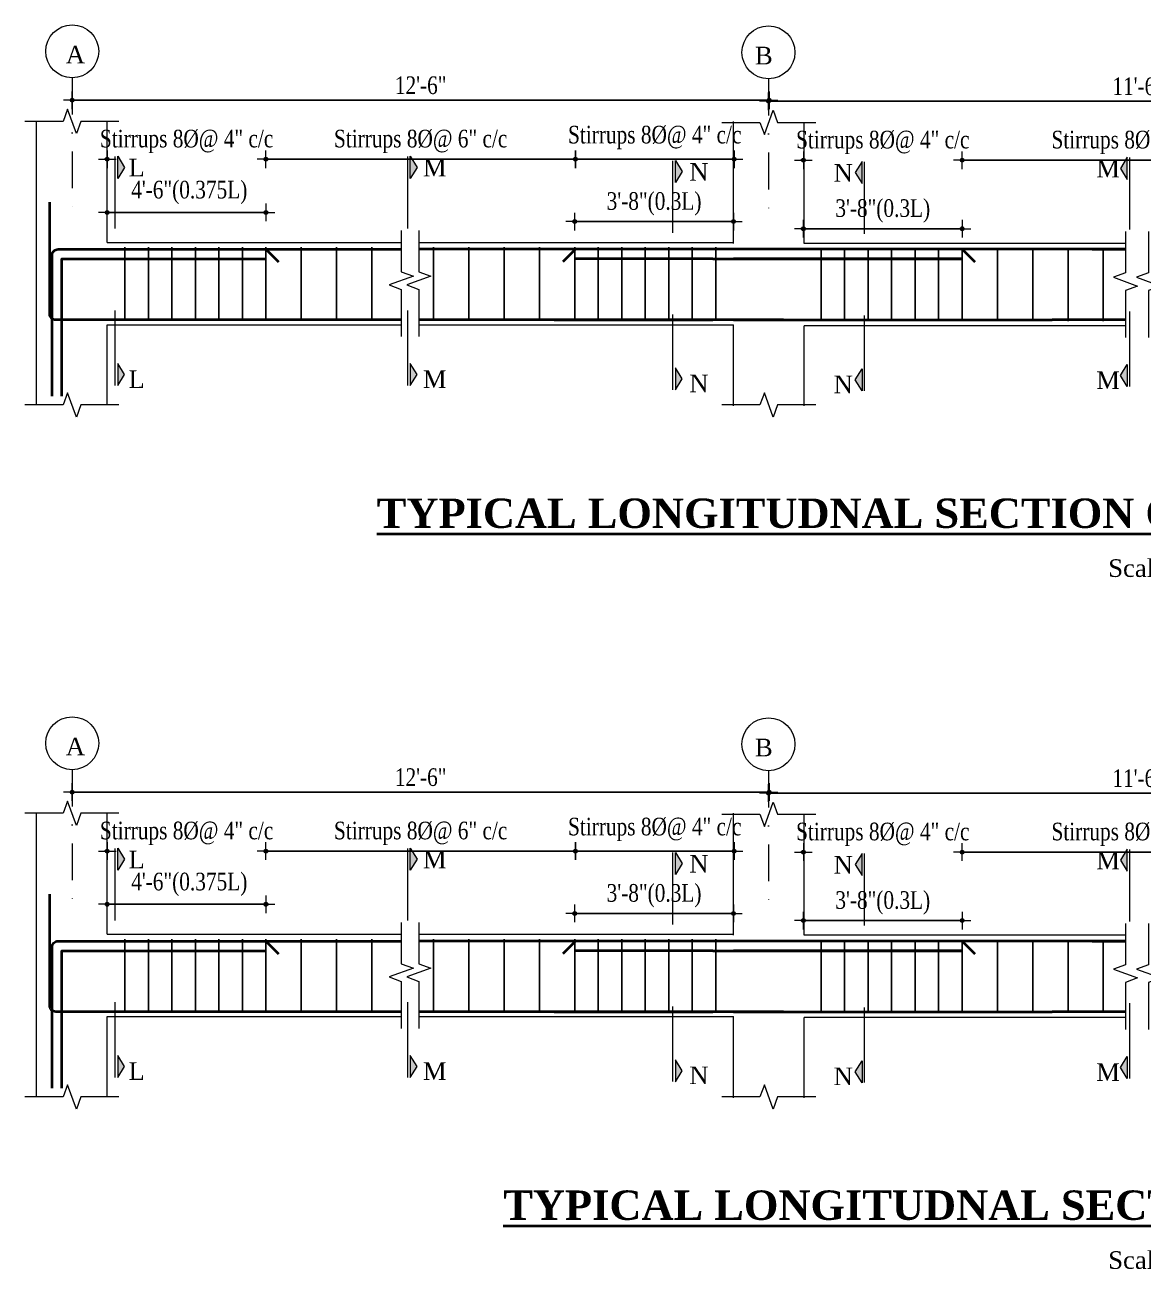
# Model space of a CAD drawing. Header units: feet. Extents: x 28652 to 66086, y -6769 to -640.
# Drawn here: x 55083.7 to 55464, y -1628.5 to -1205.3 of the extents above; entities that cross this region are included whole.
import ezdxf

# ---------------------------------------------------------------- set-up
doc = ezdxf.new("R2010")
doc.units = ezdxf.units.FT
doc.header["$LTSCALE"] = 50
doc.header["$MEASUREMENT"] = 0
doc.header["$PDMODE"] = 34
doc.linetypes.add('DASHDOTX2', pattern=[2, 1, -0.5, 0, -0.5])
for name, color, linetype, lineweight in [('DIMENSION', 142, 'Continuous', 13), ('SES-CENTRE', 8, 'DASHDOTX2', 13), ('SES-DIMENSION', 142, 'Continuous', 13), ('SES-HACTH', 8, 'Continuous', 13), ('SES-REBARS', 1, 'Continuous', 40), ('SES-SLAB OUTLINE', 4, 'Continuous', 18), ('SES-TEXT', 3, 'Continuous', 20), ('SES-TitleText', 7, 'Continuous', 40)]:
    doc.layers.add(name, color=color, linetype=linetype, lineweight=lineweight)
doc.layers.add('SES-STIRRUP', color=10, linetype='Continuous')
doc.styles.add('1.8 str', font='times.ttf', dxfattribs={"width": 0.8, "height": 6})
doc.styles.add('SES-ARAIL', font='times.ttf', dxfattribs={"height": 6})
doc.styles.add('SES-Title Text', font='times.ttf', dxfattribs={"height": 10})
doc.dimstyles.new('1.4', dxfattribs={"dimscale": 0, "dimtxt": 6, "dimasz": 0.5, "dimexe": 2, "dimexo": 9, "dimgap": 2, "dimtad": 1, "dimdec": 0, "dimlfac": 0.5, "dimzin": 3, "dimdsep": 46, "dimlunit": 4, "dimtxsty": '1.8 str', "dimblk": 'DIM', "dimcen": 3, "dimdle": 3, "dimse1": 1, "dimse2": 1, "dimclrd": 256, "dimclre": 256, "dimclrt": 7, "dimadec": 1, "dimazin": 2, "dimtfac": 1, "dimtdec": 0, "dimtix": 1, "dimtofl": 0, "dimtmove": 2, "dimatfit": 3, "dimldrblk": 'arrow', "dimfxl": 2, "dimfrac": 2, "dimtolj": 2, "dimtzin": 0, "dimarcsym": 0})

# ---------------------------------------------------------------- blocks, each defined once
blk = doc.blocks.new('DIM')
at = {"layer": 'DIMENSION'}
h = blk.add_hatch(color=256, dxfattribs=at)
h.paths.add_polyline_path([(0, 1.28), (0, 0), (1.28, 0, 0.414214)])
h.paths.add_polyline_path([(1.28, 0), (0, 0), (0, -1.28, 0.414214)])
h.paths.add_polyline_path([(0, 0), (-1.28, 0, 0.414214), (0, -1.28)])
h.paths.add_polyline_path([(0, 1.28, 0.414214), (-1.28, 0), (0, 0)])
for p, q in [((-6, 0), (6, 0)), ((0, 6), (0, -6))]:
    blk.add_line(p, q, dxfattribs=at)
blk.add_circle((0, 0), 1.28, dxfattribs=at)
blk = doc.blocks.new('*D752')
at = {"layer": 'Defpoints', "color": 0, "ltscale": 10, "transparency": 16777216}
for p in [(55336.6, -1231.22), (55336.6, -1270.51), (55588.1, -1270.51)]:
    blk.add_point(p, dxfattribs=at)
at = {"layer": 'SES-DIMENSION', "lineweight": -2, "ltscale": 10, "transparency": 16777216}
blk.add_line((55587.6, -1231.22), (55337.1, -1231.22), dxfattribs=at)
at = {"layer": 'SES-DIMENSION', "lineweight": -2, "ltscale": 10, "transparency": 16777216, "xscale": 0.5, "yscale": 0.5, "zscale": 0.5, "rotation": 180}
blk.add_blockref('DIM', (55336.6, -1231.22), dxfattribs=at)
at = {"layer": 'SES-DIMENSION', "lineweight": -2, "ltscale": 10, "transparency": 16777216, "xscale": 0.5, "yscale": 0.5, "zscale": 0.5}
blk.add_blockref('DIM', (55588.1, -1231.22), dxfattribs=at)
at = {"layer": 'SES-DIMENSION', "color": 7, "ltscale": 10, "transparency": 16777216, "insert": (55462.35, -1226.17), "char_height": 6, "attachment_point": 5, "style": '1.8 str'}
blk.add_mtext('\\A2;11\'-6"', dxfattribs=at)
blk = doc.blocks.new('arrow')
at = {"layer": 'DIMENSION'}
blk.add_lwpolyline([(1.21, 0, 0, 2.1, 0), (-2.29, 0, 0, 0, 0), (1.21, 0, 0, 0, 0)], format="xyseb", dxfattribs=at)
blk = doc.blocks.new('*D722')
at = {"layer": 'Defpoints', "color": 0, "ltscale": 10, "transparency": 16777216}
for p in [(55348.49, -1274.59), (55402.49, -1279.6), (55348.49, -1290.22)]:
    blk.add_point(p, dxfattribs=at)
at = {"layer": 'SES-DIMENSION', "lineweight": -2, "ltscale": 10, "transparency": 16777216}
blk.add_line((55401.99, -1274.59), (55348.99, -1274.59), dxfattribs=at)
at = {"layer": 'SES-DIMENSION', "lineweight": -2, "ltscale": 10, "transparency": 16777216, "xscale": 0.5, "yscale": 0.5, "zscale": 0.5, "rotation": 180}
blk.add_blockref('DIM', (55348.49, -1274.59), dxfattribs=at)
at = {"layer": 'SES-DIMENSION', "lineweight": -2, "ltscale": 10, "transparency": 16777216, "xscale": 0.5, "yscale": 0.5, "zscale": 0.5}
blk.add_blockref('DIM', (55402.49, -1274.59), dxfattribs=at)
at = {"layer": 'SES-DIMENSION', "color": 7, "ltscale": 10, "transparency": 16777216, "insert": (55375.49, -1268.56), "char_height": 6, "attachment_point": 5, "style": '1.8 str'}
blk.add_mtext('\\A2;3\'-8"(0.3L)', dxfattribs=at)
blk = doc.blocks.new('*D723')
at = {"layer": 'Defpoints', "color": 0, "ltscale": 10, "transparency": 16777216}
for p in [(55402.49, -1251.29), (55348.49, -1263.27), (55402.49, -1268.54)]:
    blk.add_point(p, dxfattribs=at)
at = {"layer": 'SES-DIMENSION', "lineweight": -2, "ltscale": 10, "transparency": 16777216}
for p, q in [((55347.99, -1251.29), (55347.49, -1251.29)), ((55402.99, -1251.29), (55403.49, -1251.29))]:
    blk.add_line(p, q, dxfattribs=at)
at = {"layer": 'SES-DIMENSION', "lineweight": -2, "ltscale": 10, "transparency": 16777216, "xscale": 0.5, "yscale": 0.5, "zscale": 0.5}
blk.add_blockref('DIM', (55348.49, -1251.29), dxfattribs=at)
at = {"layer": 'SES-DIMENSION', "lineweight": -2, "ltscale": 10, "transparency": 16777216, "xscale": 0.5, "yscale": 0.5, "zscale": 0.5, "rotation": 180}
blk.add_blockref('DIM', (55402.49, -1251.29), dxfattribs=at)
at = {"layer": 'SES-DIMENSION', "color": 7, "ltscale": 10, "transparency": 16777216, "insert": (55375.49, -1245.26), "char_height": 6, "attachment_point": 5, "style": '1.8 str'}
blk.add_mtext('\\A2;Stirrups 8%%C@ 4" c/c', dxfattribs=at)
blk = doc.blocks.new('*D724')
at = {"layer": 'Defpoints', "color": 0, "ltscale": 10, "transparency": 16777216}
for p in [(55402.49, -1251.29), (55402.49, -1254.29), (55522.21, -1266.32)]:
    blk.add_point(p, dxfattribs=at)
at = {"layer": 'SES-DIMENSION', "lineweight": -2, "ltscale": 10, "transparency": 16777216}
blk.add_line((55521.71, -1251.29), (55402.99, -1251.29), dxfattribs=at)
at = {"layer": 'SES-DIMENSION', "lineweight": -2, "ltscale": 10, "transparency": 16777216, "xscale": 0.5, "yscale": 0.5, "zscale": 0.5, "rotation": 180}
blk.add_blockref('DIM', (55402.49, -1251.29), dxfattribs=at)
at = {"layer": 'SES-DIMENSION', "lineweight": -2, "ltscale": 10, "transparency": 16777216, "xscale": 0.5, "yscale": 0.5, "zscale": 0.5}
blk.add_blockref('DIM', (55522.21, -1251.29), dxfattribs=at)
at = {"layer": 'SES-DIMENSION', "color": 7, "ltscale": 10, "transparency": 16777216, "insert": (55462.35, -1245.26), "char_height": 6, "attachment_point": 5, "style": '1.8 str'}
blk.add_mtext('\\A2;Stirrups 8%%C@ 6" c/c', dxfattribs=at)
blk = doc.blocks.new('*D707')
at = {"layer": 'Defpoints', "color": 0, "ltscale": 10, "transparency": 16777216}
for p in [(55336.82, -1230.88), (55099.82, -1266.73), (55336.82, -1266.73)]:
    blk.add_point(p, dxfattribs=at)
at = {"layer": 'SES-DIMENSION', "lineweight": -2, "ltscale": 10, "transparency": 16777216}
blk.add_line((55100.32, -1230.88), (55336.32, -1230.88), dxfattribs=at)
at = {"layer": 'SES-DIMENSION', "lineweight": -2, "ltscale": 10, "transparency": 16777216, "xscale": 0.5, "yscale": 0.5, "zscale": 0.5, "rotation": 180}
blk.add_blockref('DIM', (55099.82, -1230.88), dxfattribs=at)
at = {"layer": 'SES-DIMENSION', "lineweight": -2, "ltscale": 10, "transparency": 16777216, "xscale": 0.5, "yscale": 0.5, "zscale": 0.5}
blk.add_blockref('DIM', (55336.82, -1230.88), dxfattribs=at)
at = {"layer": 'SES-DIMENSION', "color": 7, "ltscale": 10, "transparency": 16777216, "insert": (55218.32, -1225.83), "char_height": 6, "attachment_point": 5, "style": '1.8 str'}
blk.add_mtext('\\A2;12\'-6"', dxfattribs=at)
blk = doc.blocks.new('*D708')
at = {"layer": 'Defpoints', "color": 0, "ltscale": 10, "transparency": 16777216}
for p in [(55165.71, -1269.06), (55111.71, -1289.77), (55165.71, -1292.95)]:
    blk.add_point(p, dxfattribs=at)
at = {"layer": 'SES-DIMENSION', "lineweight": -2, "ltscale": 10, "transparency": 16777216}
blk.add_line((55112.21, -1269.06), (55165.21, -1269.06), dxfattribs=at)
at = {"layer": 'SES-DIMENSION', "lineweight": -2, "ltscale": 10, "transparency": 16777216, "xscale": 0.5, "yscale": 0.5, "zscale": 0.5, "rotation": 180}
blk.add_blockref('DIM', (55111.71, -1269.06), dxfattribs=at)
at = {"layer": 'SES-DIMENSION', "lineweight": -2, "ltscale": 10, "transparency": 16777216, "xscale": 0.5, "yscale": 0.5, "zscale": 0.5}
blk.add_blockref('DIM', (55165.71, -1269.06), dxfattribs=at)
at = {"layer": 'SES-DIMENSION', "color": 7, "ltscale": 10, "transparency": 16777216, "insert": (55139.62, -1262.28), "char_height": 6, "attachment_point": 5, "style": '1.8 str'}
blk.add_mtext('\\A2;4\'-6"(0.375L)', dxfattribs=at)
blk = doc.blocks.new('*D709')
at = {"layer": 'Defpoints', "color": 0, "ltscale": 10, "transparency": 16777216}
for p in [(55165.71, -1250.95), (55111.71, -1262.93), (55165.71, -1268.19)]:
    blk.add_point(p, dxfattribs=at)
at = {"layer": 'SES-DIMENSION', "lineweight": -2, "ltscale": 10, "transparency": 16777216}
for p, q in [((55111.21, -1250.95), (55110.71, -1250.95)), ((55166.21, -1250.95), (55166.71, -1250.95))]:
    blk.add_line(p, q, dxfattribs=at)
at = {"layer": 'SES-DIMENSION', "lineweight": -2, "ltscale": 10, "transparency": 16777216, "xscale": 0.5, "yscale": 0.5, "zscale": 0.5}
blk.add_blockref('DIM', (55111.71, -1250.95), dxfattribs=at)
at = {"layer": 'SES-DIMENSION', "lineweight": -2, "ltscale": 10, "transparency": 16777216, "xscale": 0.5, "yscale": 0.5, "zscale": 0.5, "rotation": 180}
blk.add_blockref('DIM', (55165.71, -1250.95), dxfattribs=at)
at = {"layer": 'SES-DIMENSION', "color": 7, "ltscale": 10, "transparency": 16777216, "insert": (55138.71, -1244.92), "char_height": 6, "attachment_point": 5, "style": '1.8 str'}
blk.add_mtext('\\A2;Stirrups 8%%C@ 4" c/c', dxfattribs=at)
blk = doc.blocks.new('*D710')
at = {"layer": 'Defpoints', "color": 0, "ltscale": 10, "transparency": 16777216}
for p in [(55270.71, -1272.17), (55324.71, -1279.25), (55270.71, -1289.88)]:
    blk.add_point(p, dxfattribs=at)
at = {"layer": 'SES-DIMENSION', "lineweight": -2, "ltscale": 10, "transparency": 16777216}
blk.add_line((55324.21, -1272.17), (55271.21, -1272.17), dxfattribs=at)
at = {"layer": 'SES-DIMENSION', "lineweight": -2, "ltscale": 10, "transparency": 16777216, "xscale": 0.5, "yscale": 0.5, "zscale": 0.5, "rotation": 180}
blk.add_blockref('DIM', (55270.71, -1272.17), dxfattribs=at)
at = {"layer": 'SES-DIMENSION', "lineweight": -2, "ltscale": 10, "transparency": 16777216, "xscale": 0.5, "yscale": 0.5, "zscale": 0.5}
blk.add_blockref('DIM', (55324.71, -1272.17), dxfattribs=at)
at = {"layer": 'SES-DIMENSION', "color": 7, "ltscale": 10, "transparency": 16777216, "insert": (55297.71, -1266.15), "char_height": 6, "attachment_point": 5, "style": '1.8 str'}
blk.add_mtext('\\A2;3\'-8"(0.3L)', dxfattribs=at)
blk = doc.blocks.new('*D711')
at = {"layer": 'Defpoints', "color": 0, "ltscale": 10, "transparency": 16777216}
for p in [(55270.93, -1250.95), (55324.93, -1262.93), (55270.93, -1268.19)]:
    blk.add_point(p, dxfattribs=at)
at = {"layer": 'SES-DIMENSION', "lineweight": -2, "ltscale": 10, "transparency": 16777216}
blk.add_line((55324.43, -1250.95), (55271.43, -1250.95), dxfattribs=at)
at = {"layer": 'SES-DIMENSION', "lineweight": -2, "ltscale": 10, "transparency": 16777216, "xscale": 0.5, "yscale": 0.5, "zscale": 0.5, "rotation": 180}
blk.add_blockref('DIM', (55270.93, -1250.95), dxfattribs=at)
at = {"layer": 'SES-DIMENSION', "lineweight": -2, "ltscale": 10, "transparency": 16777216, "xscale": 0.5, "yscale": 0.5, "zscale": 0.5}
blk.add_blockref('DIM', (55324.93, -1250.95), dxfattribs=at)
at = {"layer": 'SES-DIMENSION', "color": 7, "ltscale": 10, "transparency": 16777216, "insert": (55297.93, -1243.57), "char_height": 6, "attachment_point": 5, "style": '1.8 str'}
blk.add_mtext('\\A2;Stirrups 8%%C@ 4" c/c', dxfattribs=at)
blk = doc.blocks.new('*D712')
at = {"layer": 'Defpoints', "color": 0, "ltscale": 10, "transparency": 16777216}
for p in [(55270.93, -1250.95), (55165.71, -1265.98), (55270.93, -1268.19)]:
    blk.add_point(p, dxfattribs=at)
at = {"layer": 'SES-DIMENSION', "lineweight": -2, "ltscale": 10, "transparency": 16777216}
blk.add_line((55166.21, -1250.95), (55270.43, -1250.95), dxfattribs=at)
at = {"layer": 'SES-DIMENSION', "lineweight": -2, "ltscale": 10, "transparency": 16777216, "xscale": 0.5, "yscale": 0.5, "zscale": 0.5, "rotation": 180}
blk.add_blockref('DIM', (55165.71, -1250.95), dxfattribs=at)
at = {"layer": 'SES-DIMENSION', "lineweight": -2, "ltscale": 10, "transparency": 16777216, "xscale": 0.5, "yscale": 0.5, "zscale": 0.5}
blk.add_blockref('DIM', (55270.93, -1250.95), dxfattribs=at)
at = {"layer": 'SES-DIMENSION', "color": 7, "ltscale": 10, "transparency": 16777216, "insert": (55218.32, -1244.92), "char_height": 6, "attachment_point": 5, "style": '1.8 str'}
blk.add_mtext('\\A2;Stirrups 8%%C@ 6" c/c', dxfattribs=at)
blk = doc.blocks.new('*D751')
at = {"layer": 'Defpoints', "color": 0, "ltscale": 10, "transparency": 16777216}
for p in [(55336.6, -1466.61), (55336.6, -1505.9), (55588.1, -1505.9)]:
    blk.add_point(p, dxfattribs=at)
at = {"layer": 'SES-DIMENSION', "lineweight": -2, "ltscale": 10, "transparency": 16777216}
blk.add_line((55587.6, -1466.61), (55337.1, -1466.61), dxfattribs=at)
at = {"layer": 'SES-DIMENSION', "lineweight": -2, "ltscale": 10, "transparency": 16777216, "xscale": 0.5, "yscale": 0.5, "zscale": 0.5, "rotation": 180}
blk.add_blockref('DIM', (55336.6, -1466.61), dxfattribs=at)
at = {"layer": 'SES-DIMENSION', "lineweight": -2, "ltscale": 10, "transparency": 16777216, "xscale": 0.5, "yscale": 0.5, "zscale": 0.5}
blk.add_blockref('DIM', (55588.1, -1466.61), dxfattribs=at)
at = {"layer": 'SES-DIMENSION', "color": 7, "ltscale": 10, "transparency": 16777216, "insert": (55462.35, -1461.56), "char_height": 6, "attachment_point": 5, "style": '1.8 str'}
blk.add_mtext('\\A2;11\'-6"', dxfattribs=at)
blk = doc.blocks.new('*D703')
at = {"layer": 'Defpoints', "color": 0, "ltscale": 10, "transparency": 16777216}
for p in [(55348.49, -1509.97), (55402.49, -1514.98), (55348.49, -1525.61)]:
    blk.add_point(p, dxfattribs=at)
at = {"layer": 'SES-DIMENSION', "lineweight": -2, "ltscale": 10, "transparency": 16777216}
blk.add_line((55401.99, -1509.97), (55348.99, -1509.97), dxfattribs=at)
at = {"layer": 'SES-DIMENSION', "lineweight": -2, "ltscale": 10, "transparency": 16777216, "xscale": 0.5, "yscale": 0.5, "zscale": 0.5, "rotation": 180}
blk.add_blockref('DIM', (55348.49, -1509.97), dxfattribs=at)
at = {"layer": 'SES-DIMENSION', "lineweight": -2, "ltscale": 10, "transparency": 16777216, "xscale": 0.5, "yscale": 0.5, "zscale": 0.5}
blk.add_blockref('DIM', (55402.49, -1509.97), dxfattribs=at)
at = {"layer": 'SES-DIMENSION', "color": 7, "ltscale": 10, "transparency": 16777216, "insert": (55375.49, -1503.95), "char_height": 6, "attachment_point": 5, "style": '1.8 str'}
blk.add_mtext('\\A2;3\'-8"(0.3L)', dxfattribs=at)
blk = doc.blocks.new('*D704')
at = {"layer": 'Defpoints', "color": 0, "ltscale": 10, "transparency": 16777216}
for p in [(55402.49, -1486.68), (55348.49, -1498.65), (55402.49, -1503.92)]:
    blk.add_point(p, dxfattribs=at)
at = {"layer": 'SES-DIMENSION', "lineweight": -2, "ltscale": 10, "transparency": 16777216}
for p, q in [((55347.99, -1486.68), (55347.49, -1486.68)), ((55402.99, -1486.68), (55403.49, -1486.68))]:
    blk.add_line(p, q, dxfattribs=at)
at = {"layer": 'SES-DIMENSION', "lineweight": -2, "ltscale": 10, "transparency": 16777216, "xscale": 0.5, "yscale": 0.5, "zscale": 0.5}
blk.add_blockref('DIM', (55348.49, -1486.68), dxfattribs=at)
at = {"layer": 'SES-DIMENSION', "lineweight": -2, "ltscale": 10, "transparency": 16777216, "xscale": 0.5, "yscale": 0.5, "zscale": 0.5, "rotation": 180}
blk.add_blockref('DIM', (55402.49, -1486.68), dxfattribs=at)
at = {"layer": 'SES-DIMENSION', "color": 7, "ltscale": 10, "transparency": 16777216, "insert": (55375.49, -1480.64), "char_height": 6, "attachment_point": 5, "style": '1.8 str'}
blk.add_mtext('\\A2;Stirrups 8%%C@ 4" c/c', dxfattribs=at)
blk = doc.blocks.new('*D705')
at = {"layer": 'Defpoints', "color": 0, "ltscale": 10, "transparency": 16777216}
for p in [(55402.49, -1486.68), (55402.49, -1489.68), (55522.21, -1501.71)]:
    blk.add_point(p, dxfattribs=at)
at = {"layer": 'SES-DIMENSION', "lineweight": -2, "ltscale": 10, "transparency": 16777216}
blk.add_line((55521.71, -1486.68), (55402.99, -1486.68), dxfattribs=at)
at = {"layer": 'SES-DIMENSION', "lineweight": -2, "ltscale": 10, "transparency": 16777216, "xscale": 0.5, "yscale": 0.5, "zscale": 0.5, "rotation": 180}
blk.add_blockref('DIM', (55402.49, -1486.68), dxfattribs=at)
at = {"layer": 'SES-DIMENSION', "lineweight": -2, "ltscale": 10, "transparency": 16777216, "xscale": 0.5, "yscale": 0.5, "zscale": 0.5}
blk.add_blockref('DIM', (55522.21, -1486.68), dxfattribs=at)
at = {"layer": 'SES-DIMENSION', "color": 7, "ltscale": 10, "transparency": 16777216, "insert": (55462.35, -1480.64), "char_height": 6, "attachment_point": 5, "style": '1.8 str'}
blk.add_mtext('\\A2;Stirrups 8%%C@ 6" c/c', dxfattribs=at)
blk = doc.blocks.new('*D726')
at = {"layer": 'Defpoints', "color": 0, "ltscale": 10, "transparency": 16777216}
for p in [(55336.82, -1466.26), (55099.82, -1502.12), (55336.82, -1502.12)]:
    blk.add_point(p, dxfattribs=at)
at = {"layer": 'SES-DIMENSION', "lineweight": -2, "ltscale": 10, "transparency": 16777216}
blk.add_line((55100.32, -1466.26), (55336.32, -1466.26), dxfattribs=at)
at = {"layer": 'SES-DIMENSION', "lineweight": -2, "ltscale": 10, "transparency": 16777216, "xscale": 0.5, "yscale": 0.5, "zscale": 0.5, "rotation": 180}
blk.add_blockref('DIM', (55099.82, -1466.26), dxfattribs=at)
at = {"layer": 'SES-DIMENSION', "lineweight": -2, "ltscale": 10, "transparency": 16777216, "xscale": 0.5, "yscale": 0.5, "zscale": 0.5}
blk.add_blockref('DIM', (55336.82, -1466.26), dxfattribs=at)
at = {"layer": 'SES-DIMENSION', "color": 7, "ltscale": 10, "transparency": 16777216, "insert": (55218.32, -1461.21), "char_height": 6, "attachment_point": 5, "style": '1.8 str'}
blk.add_mtext('\\A2;12\'-6"', dxfattribs=at)
blk = doc.blocks.new('*D727')
at = {"layer": 'Defpoints', "color": 0, "ltscale": 10, "transparency": 16777216}
for p in [(55165.71, -1504.44), (55111.71, -1525.16), (55165.71, -1528.33)]:
    blk.add_point(p, dxfattribs=at)
at = {"layer": 'SES-DIMENSION', "lineweight": -2, "ltscale": 10, "transparency": 16777216}
blk.add_line((55112.21, -1504.44), (55165.21, -1504.44), dxfattribs=at)
at = {"layer": 'SES-DIMENSION', "lineweight": -2, "ltscale": 10, "transparency": 16777216, "xscale": 0.5, "yscale": 0.5, "zscale": 0.5, "rotation": 180}
blk.add_blockref('DIM', (55111.71, -1504.44), dxfattribs=at)
at = {"layer": 'SES-DIMENSION', "lineweight": -2, "ltscale": 10, "transparency": 16777216, "xscale": 0.5, "yscale": 0.5, "zscale": 0.5}
blk.add_blockref('DIM', (55165.71, -1504.44), dxfattribs=at)
at = {"layer": 'SES-DIMENSION', "color": 7, "ltscale": 10, "transparency": 16777216, "insert": (55139.62, -1497.66), "char_height": 6, "attachment_point": 5, "style": '1.8 str'}
blk.add_mtext('\\A2;4\'-6"(0.375L)', dxfattribs=at)
blk = doc.blocks.new('*D728')
at = {"layer": 'Defpoints', "color": 0, "ltscale": 10, "transparency": 16777216}
for p in [(55165.71, -1486.33), (55111.71, -1498.31), (55165.71, -1503.58)]:
    blk.add_point(p, dxfattribs=at)
at = {"layer": 'SES-DIMENSION', "lineweight": -2, "ltscale": 10, "transparency": 16777216}
for p, q in [((55111.21, -1486.33), (55110.71, -1486.33)), ((55166.21, -1486.33), (55166.71, -1486.33))]:
    blk.add_line(p, q, dxfattribs=at)
at = {"layer": 'SES-DIMENSION', "lineweight": -2, "ltscale": 10, "transparency": 16777216, "xscale": 0.5, "yscale": 0.5, "zscale": 0.5}
blk.add_blockref('DIM', (55111.71, -1486.33), dxfattribs=at)
at = {"layer": 'SES-DIMENSION', "lineweight": -2, "ltscale": 10, "transparency": 16777216, "xscale": 0.5, "yscale": 0.5, "zscale": 0.5, "rotation": 180}
blk.add_blockref('DIM', (55165.71, -1486.33), dxfattribs=at)
at = {"layer": 'SES-DIMENSION', "color": 7, "ltscale": 10, "transparency": 16777216, "insert": (55138.71, -1480.3), "char_height": 6, "attachment_point": 5, "style": '1.8 str'}
blk.add_mtext('\\A2;Stirrups 8%%C@ 4" c/c', dxfattribs=at)
blk = doc.blocks.new('*D729')
at = {"layer": 'Defpoints', "color": 0, "ltscale": 10, "transparency": 16777216}
for p in [(55270.71, -1507.55), (55324.71, -1514.64), (55270.71, -1525.26)]:
    blk.add_point(p, dxfattribs=at)
at = {"layer": 'SES-DIMENSION', "lineweight": -2, "ltscale": 10, "transparency": 16777216}
blk.add_line((55324.21, -1507.55), (55271.21, -1507.55), dxfattribs=at)
at = {"layer": 'SES-DIMENSION', "lineweight": -2, "ltscale": 10, "transparency": 16777216, "xscale": 0.5, "yscale": 0.5, "zscale": 0.5, "rotation": 180}
blk.add_blockref('DIM', (55270.71, -1507.55), dxfattribs=at)
at = {"layer": 'SES-DIMENSION', "lineweight": -2, "ltscale": 10, "transparency": 16777216, "xscale": 0.5, "yscale": 0.5, "zscale": 0.5}
blk.add_blockref('DIM', (55324.71, -1507.55), dxfattribs=at)
at = {"layer": 'SES-DIMENSION', "color": 7, "ltscale": 10, "transparency": 16777216, "insert": (55297.71, -1501.53), "char_height": 6, "attachment_point": 5, "style": '1.8 str'}
blk.add_mtext('\\A2;3\'-8"(0.3L)', dxfattribs=at)
blk = doc.blocks.new('*D730')
at = {"layer": 'Defpoints', "color": 0, "ltscale": 10, "transparency": 16777216}
for p in [(55270.93, -1486.33), (55324.93, -1498.31), (55270.93, -1503.58)]:
    blk.add_point(p, dxfattribs=at)
at = {"layer": 'SES-DIMENSION', "lineweight": -2, "ltscale": 10, "transparency": 16777216}
blk.add_line((55324.43, -1486.33), (55271.43, -1486.33), dxfattribs=at)
at = {"layer": 'SES-DIMENSION', "lineweight": -2, "ltscale": 10, "transparency": 16777216, "xscale": 0.5, "yscale": 0.5, "zscale": 0.5, "rotation": 180}
blk.add_blockref('DIM', (55270.93, -1486.33), dxfattribs=at)
at = {"layer": 'SES-DIMENSION', "lineweight": -2, "ltscale": 10, "transparency": 16777216, "xscale": 0.5, "yscale": 0.5, "zscale": 0.5}
blk.add_blockref('DIM', (55324.93, -1486.33), dxfattribs=at)
at = {"layer": 'SES-DIMENSION', "color": 7, "ltscale": 10, "transparency": 16777216, "insert": (55297.93, -1478.96), "char_height": 6, "attachment_point": 5, "style": '1.8 str'}
blk.add_mtext('\\A2;Stirrups 8%%C@ 4" c/c', dxfattribs=at)
blk = doc.blocks.new('*D731')
at = {"layer": 'Defpoints', "color": 0, "ltscale": 10, "transparency": 16777216}
for p in [(55270.93, -1486.33), (55165.71, -1501.36), (55270.93, -1503.58)]:
    blk.add_point(p, dxfattribs=at)
at = {"layer": 'SES-DIMENSION', "lineweight": -2, "ltscale": 10, "transparency": 16777216}
blk.add_line((55166.21, -1486.33), (55270.43, -1486.33), dxfattribs=at)
at = {"layer": 'SES-DIMENSION', "lineweight": -2, "ltscale": 10, "transparency": 16777216, "xscale": 0.5, "yscale": 0.5, "zscale": 0.5, "rotation": 180}
blk.add_blockref('DIM', (55165.71, -1486.33), dxfattribs=at)
at = {"layer": 'SES-DIMENSION', "lineweight": -2, "ltscale": 10, "transparency": 16777216, "xscale": 0.5, "yscale": 0.5, "zscale": 0.5}
blk.add_blockref('DIM', (55270.93, -1486.33), dxfattribs=at)
at = {"layer": 'SES-DIMENSION', "color": 7, "ltscale": 10, "transparency": 16777216, "insert": (55218.32, -1480.3), "char_height": 6, "attachment_point": 5, "style": '1.8 str'}
blk.add_mtext('\\A2;Stirrups 8%%C@ 6" c/c', dxfattribs=at)

msp = doc.modelspace()

# ---------------------------------------------------------------- hatches: boundary and pattern name
at = {"layer": 'SES-HACTH', "ltscale": 10}
for points in [[(55115.3, -1249.97), (55115.3, -1257.48), (55117.61, -1253.73)], [(55214.77, -1249.97), (55214.77, -1257.48), (55217.08, -1253.73)], [(55304.99, -1251.42), (55304.99, -1258.92), (55307.3, -1255.17)], [(55368.43, -1251.76), (55368.43, -1259.26), (55366.12, -1255.51)], [(55458.65, -1250.32), (55458.65, -1257.82), (55456.34, -1254.07)], [(55115.3, -1327.97), (55115.3, -1320.47), (55117.61, -1324.22)], [(55214.77, -1327.97), (55214.77, -1320.47), (55217.08, -1324.22)], [(55304.99, -1329.41), (55304.99, -1321.91), (55307.3, -1325.66)], [(55368.43, -1329.76), (55368.43, -1322.25), (55366.12, -1326)], [(55458.65, -1328.31), (55458.65, -1320.81), (55456.34, -1324.56)], [(55115.3, -1485.36), (55115.3, -1492.86), (55117.61, -1489.11)], [(55214.77, -1485.36), (55214.77, -1492.86), (55217.08, -1489.11)], [(55304.99, -1486.8), (55304.99, -1494.3), (55307.3, -1490.55)], [(55368.43, -1487.15), (55368.43, -1494.65), (55366.12, -1490.9)], [(55458.65, -1485.7), (55458.65, -1493.2), (55456.34, -1489.45)], [(55115.3, -1563.35), (55115.3, -1555.85), (55117.61, -1559.6)], [(55214.77, -1563.35), (55214.77, -1555.85), (55217.08, -1559.6)], [(55304.99, -1564.8), (55304.99, -1557.29), (55307.3, -1561.04)], [(55368.43, -1565.14), (55368.43, -1557.64), (55366.12, -1561.39)], [(55458.65, -1563.7), (55458.65, -1556.19), (55456.34, -1559.94)]]:
    msp.add_hatch(color=256, dxfattribs=at).paths.add_polyline_path(points)

# ---------------------------------------------------------------- linework, layer by layer
at = {"layer": 'SES-CENTRE', "ltscale": 0.25}
for p, q in [((55099.82, -1223.26), (55099.82, -1270.17)), ((55336.6, -1223.61), (55336.6, -1270.51)), ((55099.82, -1458.65), (55099.82, -1505.55)), ((55336.6, -1458.99), (55336.6, -1505.9))]:
    msp.add_line(p, q, dxfattribs=at)
at = {"layer": 'SES-DIMENSION', "ltscale": 10}
for p, q in [((55114.45, -1274.52), (55114.45, -1250.02)), ((55213.91, -1274.52), (55213.91, -1250.02)), ((55304.13, -1275.97), (55304.13, -1251.47)), ((55369.29, -1276.31), (55369.29, -1251.81)), ((55459.51, -1274.87), (55459.51, -1250.37)), ((55114.45, -1327.92), (55114.45, -1302.38)), ((55213.91, -1327.92), (55213.91, -1302.38)), ((55459.51, -1328.26), (55459.51, -1302.72)), ((55304.13, -1329.36), (55304.13, -1303.82)), ((55369.29, -1329.71), (55369.29, -1304.16)), ((55114.45, -1509.91), (55114.45, -1485.41)), ((55213.91, -1509.91), (55213.91, -1485.41)), ((55304.13, -1511.35), (55304.13, -1486.85)), ((55369.29, -1511.69), (55369.29, -1487.2)), ((55459.51, -1510.25), (55459.51, -1485.75)), ((55114.45, -1563.3), (55114.45, -1537.76)), ((55213.91, -1563.3), (55213.91, -1537.76)), ((55304.13, -1564.75), (55304.13, -1539.2)), ((55369.29, -1565.09), (55369.29, -1539.55)), ((55459.51, -1563.65), (55459.51, -1538.1))]:
    msp.add_line(p, q, dxfattribs=at)
for points in [[(55115.3, -1257.48), (55115.3, -1249.97), (55117.61, -1253.73), (55115.3, -1257.48)], [(55214.77, -1257.48), (55214.77, -1249.97), (55217.08, -1253.73), (55214.77, -1257.48)], [(55304.99, -1258.92), (55304.99, -1251.42), (55307.3, -1255.17), (55304.99, -1258.92)], [(55368.43, -1259.26), (55368.43, -1251.76), (55366.12, -1255.51), (55368.43, -1259.26)], [(55458.65, -1257.82), (55458.65, -1250.32), (55456.34, -1254.07), (55458.65, -1257.82)], [(55115.3, -1492.86), (55115.3, -1485.36), (55117.61, -1489.11), (55115.3, -1492.86)], [(55214.77, -1492.86), (55214.77, -1485.36), (55217.08, -1489.11), (55214.77, -1492.86)], [(55304.99, -1494.3), (55304.99, -1486.8), (55307.3, -1490.55), (55304.99, -1494.3)], [(55368.43, -1494.65), (55368.43, -1487.15), (55366.12, -1490.9), (55368.43, -1494.65)], [(55458.65, -1493.2), (55458.65, -1485.7), (55456.34, -1489.45), (55458.65, -1493.2)]]:
    msp.add_lwpolyline(points, dxfattribs=at)
at = {"layer": 'SES-DIMENSION', "linetype": 'Continuous', "ltscale": 10}
for centre in [(55099.82, -1214.26), (55336.6, -1214.61), (55099.82, -1449.65), (55336.6, -1449.99)]:
    msp.add_circle(centre, 9, dxfattribs=at)
at = {"layer": 'SES-REBARS', "ltscale": 10}
for p, q in [((55341.71, -1281.6), (55217.71, -1281.6)), ((55458.05, -1281.6), (55433.07, -1281.6)), ((55317.71, -1284.89), (55402.49, -1284.89)), ((55341.71, -1305.6), (55217.71, -1305.6)), ((55458.05, -1305.6), (55433.07, -1305.6)), ((55341.71, -1516.98), (55217.71, -1516.98)), ((55458.05, -1516.98), (55433.07, -1516.98)), ((55317.71, -1520.27), (55402.49, -1520.27)), ((55341.71, -1540.98), (55217.71, -1540.98)), ((55458.05, -1540.98), (55433.07, -1540.98))]:
    msp.add_line(p, q, dxfattribs=at)
for points in [[(55111.71, -1305.6), (55094.23, -1305.6, -0.414214), (55092.21, -1303.58), (55092.21, -1265.6)], [(55092.96, -1331.6), (55092.96, -1283.61, -0.414214), (55094.98, -1281.6), (55111.71, -1281.6)], [(55111.71, -1540.98), (55094.23, -1540.98, -0.414214), (55092.21, -1538.97), (55092.21, -1500.98)], [(55092.96, -1566.98), (55092.96, -1519, -0.414214), (55094.98, -1516.98), (55111.71, -1516.98)]]:
    msp.add_lwpolyline(points, format="xyb", dxfattribs=at)
for points in [[(55111.71, -1281.6), (55165.71, -1281.6)], [(55165.71, -1281.6), (55211.71, -1281.6)], [(55165.71, -1281.6), (55169.97, -1285.86)], [(55317.71, -1281.6), (55263.71, -1281.6)], [(55270.93, -1281.6), (55266.67, -1285.86)], [(55361.07, -1281.6), (55324.71, -1281.6)], [(55433.07, -1281.6), (55361.07, -1281.6)], [(55402.49, -1281.6), (55406.75, -1285.86)], [(55446.76, -1281.6), (55458.05, -1281.6)], [(55096.25, -1331.6), (55096.25, -1284.89), (55111.71, -1284.89)], [(55111.71, -1284.89), (55165.71, -1284.89)], [(55317.71, -1284.89), (55270.71, -1284.89)], [(55402.49, -1284.89), (55324.71, -1284.89)], [(55165.71, -1305.6), (55111.71, -1305.6)], [(55211.71, -1305.6), (55165.71, -1305.6)], [(55263.71, -1305.6), (55317.71, -1305.6)], [(55324.71, -1305.6), (55361.07, -1305.6)], [(55361.07, -1305.6), (55433.07, -1305.6)], [(55458.05, -1305.6), (55446.76, -1305.6)], [(55111.71, -1516.98), (55165.71, -1516.98)], [(55165.71, -1516.98), (55211.71, -1516.98)], [(55165.71, -1516.98), (55169.97, -1521.24)], [(55317.71, -1516.98), (55263.71, -1516.98)], [(55270.93, -1516.98), (55266.67, -1521.24)], [(55361.07, -1516.98), (55324.71, -1516.98)], [(55433.07, -1516.98), (55361.07, -1516.98)], [(55402.49, -1516.98), (55406.75, -1521.24)], [(55446.76, -1516.98), (55458.05, -1516.98)], [(55096.25, -1566.98), (55096.25, -1520.27), (55111.71, -1520.27)], [(55111.71, -1520.27), (55165.71, -1520.27)], [(55317.71, -1520.27), (55270.71, -1520.27)], [(55402.49, -1520.27), (55324.71, -1520.27)], [(55165.71, -1540.98), (55111.71, -1540.98)], [(55211.71, -1540.98), (55165.71, -1540.98)], [(55263.71, -1540.98), (55317.71, -1540.98)], [(55324.71, -1540.98), (55361.07, -1540.98)], [(55361.07, -1540.98), (55433.07, -1540.98)], [(55458.05, -1540.98), (55446.76, -1540.98)]]:
    msp.add_lwpolyline(points, dxfattribs=at)
at = {"layer": 'SES-SLAB OUTLINE', "ltscale": 10}
for p, q in [((55087.71, -1334.57), (55087.71, -1238.09)), ((55111.71, -1279.25), (55111.71, -1238.09)), ((55324.71, -1279.6), (55324.71, -1238.09)), ((55348.71, -1279.6), (55348.71, -1238.43)), ((55111.71, -1279.25), (55211.71, -1279.25)), ((55217.71, -1279.25), (55324.71, -1279.25)), ((55458.05, -1279.6), (55348.71, -1279.6)), ((55111.71, -1334.57), (55111.71, -1307.25)), ((55111.71, -1307.25), (55211.71, -1307.25)), ((55217.71, -1307.25), (55324.71, -1307.25)), ((55324.71, -1334.91), (55324.71, -1307.25)), ((55348.71, -1334.91), (55348.71, -1307.6)), ((55458.05, -1307.6), (55348.71, -1307.6)), ((55087.71, -1569.95), (55087.71, -1473.47)), ((55111.71, -1514.64), (55111.71, -1473.47)), ((55324.71, -1514.98), (55324.71, -1473.47)), ((55348.71, -1514.98), (55348.71, -1473.82)), ((55111.71, -1514.64), (55211.71, -1514.64)), ((55217.71, -1514.64), (55324.71, -1514.64)), ((55458.05, -1514.98), (55348.71, -1514.98)), ((55111.71, -1569.95), (55111.71, -1542.64)), ((55111.71, -1542.64), (55211.71, -1542.64)), ((55217.71, -1542.64), (55324.71, -1542.64)), ((55324.71, -1570.29), (55324.71, -1542.64)), ((55348.71, -1570.29), (55348.71, -1542.98)), ((55458.05, -1542.98), (55348.71, -1542.98))]:
    msp.add_line(p, q, dxfattribs=at)
for points in [[(55115.71, -1238.09), (55102.71, -1238.09), (55101.21, -1242.21), (55098.21, -1233.97), (55096.71, -1238.09), (55083.71, -1238.09)], [(55320.71, -1238.43), (55333.71, -1238.43), (55335.21, -1242.55), (55338.21, -1234.31), (55339.71, -1238.43), (55352.71, -1238.43)], [(55211.71, -1275.25), (55211.71, -1289.25), (55215.83, -1290.75), (55207.59, -1293.75), (55211.71, -1295.25), (55211.71, -1311.25)], [(55217.71, -1275.25), (55217.71, -1289.25), (55221.83, -1290.75), (55213.59, -1293.75), (55217.71, -1295.25), (55217.71, -1311.25)], [(55458.05, -1275.6), (55458.05, -1289.6), (55453.93, -1291.1), (55462.17, -1294.1), (55458.05, -1295.6), (55458.05, -1311.6)], [(55465.9, -1275.6), (55465.9, -1289.6), (55461.78, -1291.1), (55470.02, -1294.1), (55465.9, -1295.6), (55465.9, -1311.6)], [(55115.71, -1334.57), (55102.71, -1334.57), (55101.21, -1338.69), (55098.21, -1330.45), (55096.71, -1334.57), (55083.71, -1334.57)], [(55352.71, -1334.57), (55339.71, -1334.57), (55338.21, -1338.69), (55335.21, -1330.45), (55333.71, -1334.57), (55320.71, -1334.57)], [(55115.71, -1473.47), (55102.71, -1473.47), (55101.21, -1477.59), (55098.21, -1469.35), (55096.71, -1473.47), (55083.71, -1473.47)], [(55320.71, -1473.82), (55333.71, -1473.82), (55335.21, -1477.94), (55338.21, -1469.7), (55339.71, -1473.82), (55352.71, -1473.82)], [(55211.71, -1510.64), (55211.71, -1524.64), (55215.83, -1526.14), (55207.59, -1529.14), (55211.71, -1530.64), (55211.71, -1546.64)], [(55217.71, -1510.64), (55217.71, -1524.64), (55221.83, -1526.14), (55213.59, -1529.14), (55217.71, -1530.64), (55217.71, -1546.64)], [(55458.05, -1510.98), (55458.05, -1524.98), (55453.93, -1526.48), (55462.17, -1529.48), (55458.05, -1530.98), (55458.05, -1546.98)], [(55465.9, -1510.98), (55465.9, -1524.98), (55461.78, -1526.48), (55470.02, -1529.48), (55465.9, -1530.98), (55465.9, -1546.98)], [(55115.71, -1569.95), (55102.71, -1569.95), (55101.21, -1574.07), (55098.21, -1565.83), (55096.71, -1569.95), (55083.71, -1569.95)], [(55352.71, -1569.95), (55339.71, -1569.95), (55338.21, -1574.07), (55335.21, -1565.83), (55333.71, -1569.95), (55320.71, -1569.95)]]:
    msp.add_lwpolyline(points, dxfattribs=at)
at = {"layer": 'SES-STIRRUP'}
for p, q in [((55117.71, -1280.85), (55117.71, -1305.65)), ((55125.71, -1280.85), (55125.71, -1305.65)), ((55133.71, -1280.85), (55133.71, -1305.65)), ((55141.71, -1280.85), (55141.71, -1305.65)), ((55149.71, -1280.85), (55149.71, -1305.65)), ((55157.71, -1280.85), (55157.71, -1305.65)), ((55165.71, -1280.85), (55165.71, -1305.65)), ((55177.71, -1280.85), (55177.71, -1305.65)), ((55189.71, -1280.85), (55189.71, -1305.65)), ((55201.71, -1280.85), (55201.71, -1305.65)), ((55222.71, -1280.85), (55222.71, -1305.65)), ((55234.71, -1280.85), (55234.71, -1305.65)), ((55246.71, -1280.85), (55246.71, -1305.65)), ((55258.71, -1280.85), (55258.71, -1305.65)), ((55270.71, -1280.85), (55270.71, -1305.65)), ((55278.71, -1280.85), (55278.71, -1305.65)), ((55286.71, -1280.85), (55286.71, -1305.65)), ((55294.71, -1280.85), (55294.71, -1305.65)), ((55302.71, -1280.85), (55302.71, -1305.65)), ((55310.71, -1280.85), (55310.71, -1305.65)), ((55318.71, -1280.85), (55318.71, -1305.65)), ((55354.49, -1281.2), (55354.49, -1306)), ((55362.49, -1281.2), (55362.49, -1306)), ((55370.49, -1281.2), (55370.49, -1306)), ((55378.49, -1281.2), (55378.49, -1306)), ((55386.49, -1281.2), (55386.49, -1306)), ((55394.49, -1281.2), (55394.49, -1306)), ((55402.49, -1281.2), (55402.49, -1306)), ((55414.49, -1281.2), (55414.49, -1306)), ((55426.49, -1281.2), (55426.49, -1306)), ((55438.49, -1281.2), (55438.49, -1306)), ((55450.49, -1281.2), (55450.49, -1306)), ((55117.71, -1516.24), (55117.71, -1541.04)), ((55125.71, -1516.24), (55125.71, -1541.04)), ((55133.71, -1516.24), (55133.71, -1541.04)), ((55141.71, -1516.24), (55141.71, -1541.04)), ((55149.71, -1516.24), (55149.71, -1541.04)), ((55157.71, -1516.24), (55157.71, -1541.04)), ((55165.71, -1516.24), (55165.71, -1541.04)), ((55177.71, -1516.24), (55177.71, -1541.04)), ((55189.71, -1516.24), (55189.71, -1541.04)), ((55201.71, -1516.24), (55201.71, -1541.04)), ((55222.71, -1516.24), (55222.71, -1541.04)), ((55234.71, -1516.24), (55234.71, -1541.04)), ((55246.71, -1516.24), (55246.71, -1541.04)), ((55258.71, -1516.24), (55258.71, -1541.04)), ((55270.71, -1516.24), (55270.71, -1541.04)), ((55278.71, -1516.24), (55278.71, -1541.04)), ((55286.71, -1516.24), (55286.71, -1541.04)), ((55294.71, -1516.24), (55294.71, -1541.04)), ((55302.71, -1516.24), (55302.71, -1541.04)), ((55310.71, -1516.24), (55310.71, -1541.04)), ((55318.71, -1516.24), (55318.71, -1541.04)), ((55354.49, -1516.58), (55354.49, -1541.38)), ((55362.49, -1516.58), (55362.49, -1541.38)), ((55370.49, -1516.58), (55370.49, -1541.38)), ((55378.49, -1516.58), (55378.49, -1541.38)), ((55386.49, -1516.58), (55386.49, -1541.38)), ((55394.49, -1516.58), (55394.49, -1541.38)), ((55402.49, -1516.58), (55402.49, -1541.38)), ((55414.49, -1516.58), (55414.49, -1541.38)), ((55426.49, -1516.58), (55426.49, -1541.38)), ((55438.49, -1516.58), (55438.49, -1541.38)), ((55450.49, -1516.58), (55450.49, -1541.38))]:
    msp.add_line(p, q, dxfattribs=at)
at = {"layer": 'SES-TEXT', "ltscale": 10}
for points in [[(55115.3, -1320.47), (55115.3, -1327.97), (55117.61, -1324.22), (55115.3, -1320.47)], [(55214.77, -1320.47), (55214.77, -1327.97), (55217.08, -1324.22), (55214.77, -1320.47)], [(55304.99, -1321.91), (55304.99, -1329.41), (55307.3, -1325.66), (55304.99, -1321.91)], [(55368.43, -1322.25), (55368.43, -1329.76), (55366.12, -1326), (55368.43, -1322.25)], [(55458.65, -1320.81), (55458.65, -1328.31), (55456.34, -1324.56), (55458.65, -1320.81)], [(55115.3, -1555.85), (55115.3, -1563.35), (55117.61, -1559.6), (55115.3, -1555.85)], [(55214.77, -1555.85), (55214.77, -1563.35), (55217.08, -1559.6), (55214.77, -1555.85)], [(55304.99, -1557.29), (55304.99, -1564.8), (55307.3, -1561.04), (55304.99, -1557.29)], [(55368.43, -1557.64), (55368.43, -1565.14), (55366.12, -1561.39), (55368.43, -1557.64)], [(55458.65, -1556.19), (55458.65, -1563.7), (55456.34, -1559.94), (55458.65, -1556.19)]]:
    msp.add_lwpolyline(points, dxfattribs=at)

# ---------------------------------------------------------------- texts
at = {"layer": 'SES-TEXT', "style": 'SES-ARAIL'}
for s, p in [('A', (55097.62, -1218.36)), ('B', (55332.01, -1218.7)), ('A', (55097.62, -1453.74)), ('B', (55332.01, -1454.09))]:
    msp.add_text(s, height=6, dxfattribs=at).set_placement(p)
at = {"layer": 'SES-TEXT', "ltscale": 10, "style": 'SES-ARAIL'}
for s, rotation, p in [('L', 0.0001, (55118.95, -1256.81)), ('M', 0.0001, (55219.07, -1256.81)), ('N', 0.0001, (55309.71, -1258.26)), ('N', 359.9999, (55358.78, -1258.6)), ('M', 359.9999, (55448.08, -1257.16)), ('L', 0.0001, (55118.95, -1328.79)), ('M', 0.0001, (55219.07, -1328.79)), ('N', 0.0001, (55309.71, -1330.24)), ('N', 359.9999, (55358.78, -1330.58)), ('M', 359.9999, (55448.08, -1329.14)), ('L', 0.0001, (55118.95, -1492.2)), ('M', 0.0001, (55219.07, -1492.2)), ('N', 0.0001, (55309.71, -1493.64)), ('N', 359.9999, (55358.78, -1493.99)), ('M', 359.9999, (55448.08, -1492.54)), ('L', 0.0001, (55118.95, -1564.18)), ('M', 0.0001, (55219.07, -1564.18)), ('N', 0.0001, (55309.71, -1565.62)), ('N', 359.9999, (55358.78, -1565.96)), ('M', 359.9999, (55448.08, -1564.52))]:
    msp.add_text(s, height=6, rotation=rotation, dxfattribs=at).set_placement(p)
at = {"layer": 'SES-TitleText', "ltscale": 10, "style": 'SES-ARAIL'}
for p in [(55452.18, -1393.06), (55452.18, -1628.45)]:
    msp.add_text('Scale - 1" = 4\'-0"', height=6, dxfattribs=at).set_placement(p)
at = {"layer": 'SES-TitleText', "char_height": 10, "attachment_point": 1, "style": 'SES-Title Text'}
for s, insert, width in [('{\\fTimes New Roman|b1|i0|c0|p18;\\LTYPICAL LONGITUDNAL SECTION OF FIRST FLOOR BEAM ALONG X AXIS }', (55203.4, -1366.39), 569.895), ('{\\fTimes New Roman|b1|i0|c0|p18;\\LTYPICAL LONGITUDNAL SECTION OF PLINTH BEAM ALONG X AXIS }', (55246.42, -1601.78), 546.29)]:
    msp.add_mtext(s, dxfattribs=dict(at, insert=insert, width=width))

# ---------------------------------------------------------------- dimensions: what is measured, and where the dimension line sits
at = {"layer": 'SES-DIMENSION', "ltscale": 10}
for base, p1, p2, text, picture, middle in [((55336.82, -1230.88), (55099.82, -1266.73), (55336.82, -1266.73), '12\'-6"', '*D707', (55218.32, -1225.83)), ((55165.71, -1250.95), (55111.71, -1262.93), (55165.71, -1268.19), 'Stirrups 8%%C@ 4" c/c', '*D709', (55138.71, -1244.92)), ((55270.93, -1250.95), (55165.71, -1265.98), (55270.93, -1268.19), 'Stirrups 8%%C@ 6" c/c', '*D712', (55218.32, -1244.92)), ((55402.49, -1251.29), (55348.49, -1263.27), (55402.49, -1268.54), 'Stirrups 8%%C@ 4" c/c', '*D723', (55375.49, -1245.26)), ((55336.82, -1466.26), (55099.82, -1502.12), (55336.82, -1502.12), '12\'-6"', '*D726', (55218.32, -1461.21)), ((55165.71, -1486.33), (55111.71, -1498.31), (55165.71, -1503.58), 'Stirrups 8%%C@ 4" c/c', '*D728', (55138.71, -1480.3)), ((55270.93, -1486.33), (55165.71, -1501.36), (55270.93, -1503.58), 'Stirrups 8%%C@ 6" c/c', '*D731', (55218.32, -1480.3)), ((55402.49, -1486.68), (55348.49, -1498.65), (55402.49, -1503.92), 'Stirrups 8%%C@ 4" c/c', '*D704', (55375.49, -1480.64))]:
    dim = msp.add_linear_dim(base=base, p1=p1, p2=p2, text=text, dimstyle='1.4', override={"dimscale": 1}, dxfattribs=at)
    dim.commit()
    dim.dimension.update_dxf_attribs({"geometry": picture, "text_midpoint": middle})
for base, p1, p2, text, picture, middle in [((55336.6, -1231.22), (55588.1, -1270.51), (55336.6, -1270.51), '11\'-6"', '*D752', (55462.35, -1226.17)), ((55402.49, -1251.29), (55522.21, -1266.32), (55402.49, -1254.29), 'Stirrups 8%%C@ 6" c/c', '*D724', (55462.35, -1245.26)), ((55270.71, -1272.17), (55324.71, -1279.25), (55270.71, -1289.88), '3\'-8"(0.3L)', '*D710', (55297.71, -1266.15)), ((55348.49, -1274.59), (55402.49, -1279.6), (55348.49, -1290.22), '3\'-8"(0.3L)', '*D722', (55375.49, -1268.56)), ((55336.6, -1466.61), (55588.1, -1505.9), (55336.6, -1505.9), '11\'-6"', '*D751', (55462.35, -1461.56)), ((55402.49, -1486.68), (55522.21, -1501.71), (55402.49, -1489.68), 'Stirrups 8%%C@ 6" c/c', '*D705', (55462.35, -1480.64)), ((55270.71, -1507.55), (55324.71, -1514.64), (55270.71, -1525.26), '3\'-8"(0.3L)', '*D729', (55297.71, -1501.53)), ((55348.49, -1509.97), (55402.49, -1514.98), (55348.49, -1525.61), '3\'-8"(0.3L)', '*D703', (55375.49, -1503.95))]:
    dim = msp.add_linear_dim(base=base, p1=p1, p2=p2, angle=180, text=text, dimstyle='1.4', override={"dimscale": 1}, dxfattribs=at)
    dim.commit()
    dim.dimension.update_dxf_attribs({"geometry": picture, "text_midpoint": middle})
for base, p1, p2, picture, middle in [((55270.93, -1250.95), (55324.93, -1262.93), (55270.93, -1268.19), '*D711', (55297.93, -1243.57)), ((55270.93, -1486.33), (55324.93, -1498.31), (55270.93, -1503.58), '*D730', (55297.93, -1478.96))]:
    dim = msp.add_linear_dim(base=base, p1=p1, p2=p2, angle=180, text='Stirrups 8%%C@ 4" c/c', dimstyle='1.4', override={"dimscale": 1}, dxfattribs=at)
    dim.commit()
    dim.dimension.update_dxf_attribs({"geometry": picture, "text_midpoint": middle, "dimtype": 160})
for base, p1, p2, picture, middle in [((55165.71, -1269.06), (55111.71, -1289.77), (55165.71, -1292.95), '*D708', (55139.62, -1262.28)), ((55165.71, -1504.44), (55111.71, -1525.16), (55165.71, -1528.33), '*D727', (55139.62, -1497.66))]:
    dim = msp.add_linear_dim(base=base, p1=p1, p2=p2, text='4\'-6"(0.375L)', dimstyle='1.4', override={"dimscale": 1}, dxfattribs=at)
    dim.commit()
    dim.dimension.update_dxf_attribs({"geometry": picture, "text_midpoint": middle, "dimtype": 160})

doc.saveas('drawing.dxf')
